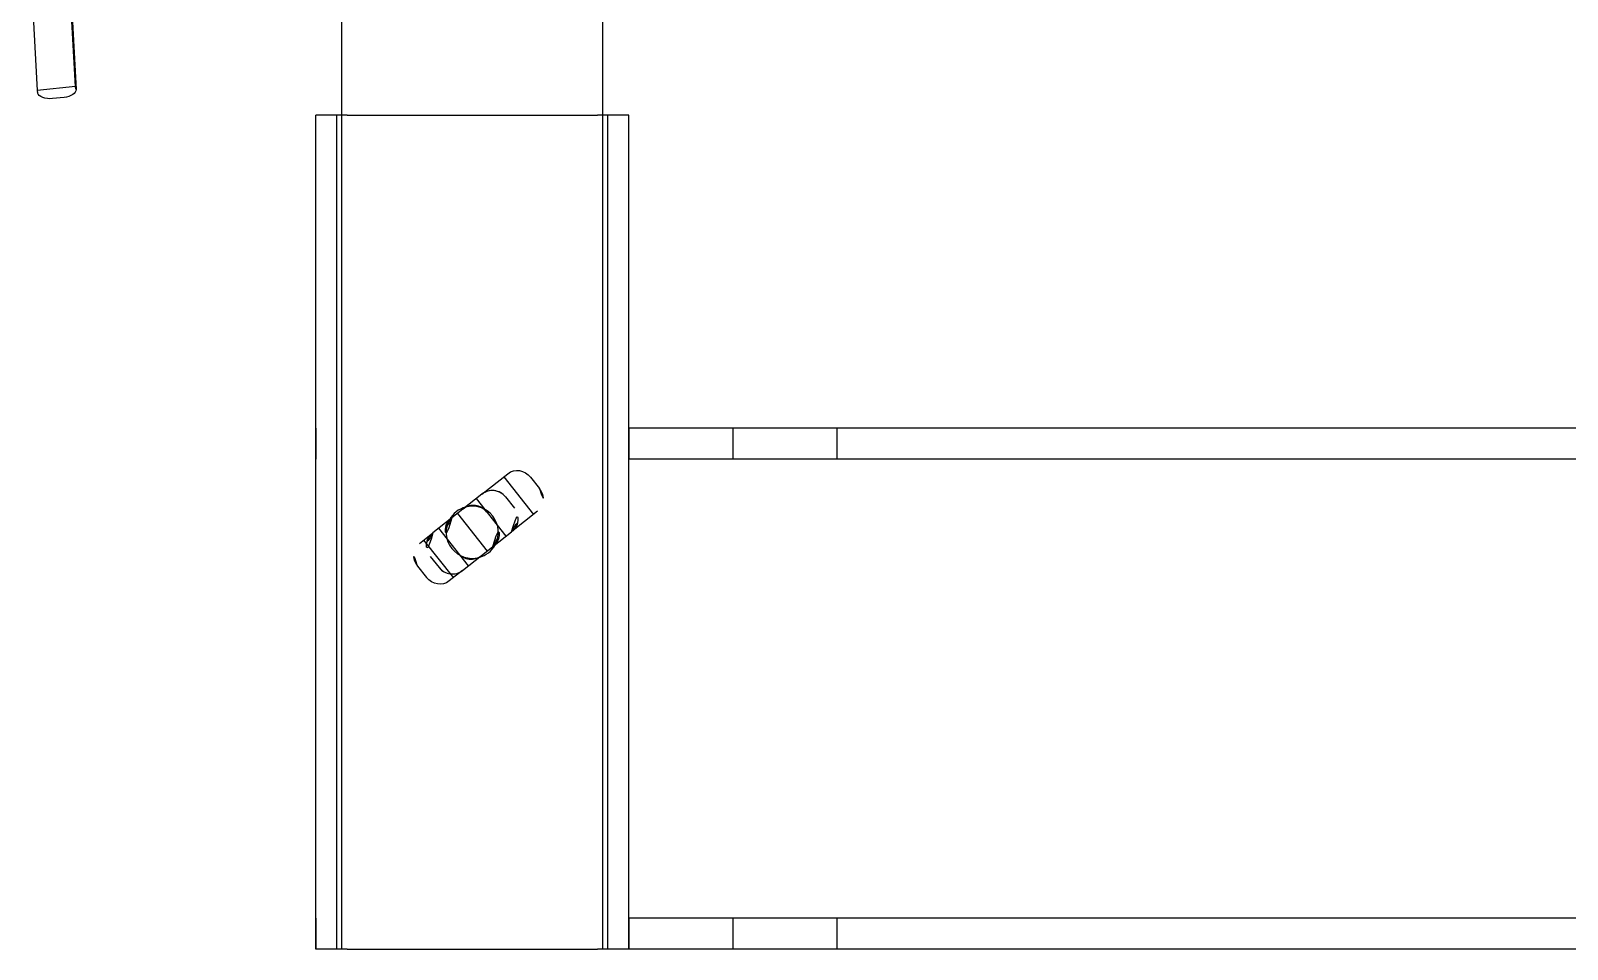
# Model space of a CAD drawing. Header units: millimetres. Extents: x 400392 to 401374, y 4543900 to 4544115.
# Drawn here: x 401265.1866 to 401265.3339, y 4544000.1636 to 4544000.2517 of the extents above; entities that cross this region are included whole.
import ezdxf

# ---------------------------------------------------------------- set-up
doc = ezdxf.new("R2010")
doc.units = ezdxf.units.MM
doc.layers.add('görünüş prota', color=4, linetype='Continuous')
doc.layers.add('kiris prota', color=6, linetype='Continuous')

# ---------------------------------------------------------------- blocks, each defined once
blk = doc.blocks.new('A$C750F51A7')
at = {"layer": 'görünüş prota', "color": 253, "lineweight": -2}
for p, q in [((-202.6844399376753, -79.49450128239403), (-202.6844399376753, -76.84110881418218)), ((-200.1844399376753, -76.84110881418218), (-200.1844399376753, -79.4945012823942)), ((-205.2396860682419, -79.21830430579735), (-205.3009305913611, -78.08002669266989)), ((-205.6679492839897, -78.11762092315382), (-205.6067047608709, -79.2558985362815)), ((-205.2928558619633, -78.14816651676642), (-205.2337123501884, -79.24739518223231)), ((-205.2396860682419, -79.21830430579735), (-205.6067047608709, -79.2558985362815)), ((-205.6067047608709, -79.2558985362815), (-205.6015874596591, -79.27878905858012)), ((-205.2345687670301, -79.24119482809601), (-205.2396860682419, -79.21830430579735)), ((-205.3477048939467, -79.32288352411774), (-205.4578105017353, -79.33416179326287)), ((-202.9344399376756, -82.49450128239403), (-202.9344399376753, -79.49450128239386)), ((-202.6344399376757, -79.49450128239386), (-202.9344399376756, -79.49450128239386)), ((-202.9344399376753, -87.4945012823942), (-202.9344399376753, -79.4945012823942)), ((-202.6344399376752, -79.4945012823942), (-202.9344399376753, -79.4945012823942)), ((-202.7344399376756, -87.49450128239403), (-202.7344399376756, -79.49450128239386)), ((-202.7344399376752, -87.4945012823942), (-202.7344399376752, -79.4945012823942)), ((-202.6844399376756, -87.49450128239403), (-202.6844399376753, -79.49450128239403)), ((-202.6844399376751, -87.49450128240346), (-202.6844399376751, -79.49450128239403)), ((-202.6344399376757, -79.49450128239386), (-200.2344399376756, -79.49450128239403)), ((-202.6344399376752, -79.4945012823942), (-200.2344399376752, -79.4945012823942)), ((-199.9344399376753, -79.49450128239403), (-200.2344399376752, -79.49450128239403)), ((-199.9344399376753, -79.4945012823942), (-200.2344399376752, -79.4945012823942)), ((-200.1844399376753, -79.4945012823942), (-200.1844399376756, -87.4945012823942)), ((-200.1844399376751, -79.49450128239403), (-200.1844399376751, -87.49450128240346)), ((-200.1344399376756, -87.49450128239403), (-200.1344399376756, -79.49450128239403)), ((-200.1344399376753, -87.4945012823942), (-200.1344399376753, -79.4945012823942)), ((-199.9344399376756, -87.49450128239403), (-199.9344399376753, -79.49450128239403)), ((-199.9344399376753, -82.49450128239437), (-199.9344399376753, -79.4945012823942)), ((-202.9344399376756, -82.49450128239403), (-202.9344399376756, -82.79450128239404)), ((-199.9344399376754, -82.4945012823942), (-199.9344399376754, -82.79450128239404)), ((-94.33443993767543, -82.49450128239255), (-199.9344399376753, -82.4945012823942)), ((-198.9344399376754, -82.79450128239404), (-198.9344399376754, -82.4945012823942)), ((-197.9344399376754, -82.79450128239421), (-197.9344399376753, -82.4945012823942)), ((-202.9344399376756, -87.19450128239401), (-202.9344399376756, -82.79450128239404)), ((-94.33443993767543, -82.79450128239222), (-199.9344399376753, -82.79450128239404)), ((-199.9344399376754, -87.19450128239401), (-199.9344399376754, -82.79450128239404)), ((-201.3422274763923, -83.12871738173124), (-201.0933742630374, -82.9323103031411)), ((-201.342227476392, -83.12871738174067), (-201.093374263037, -82.9323103031507)), ((-201.1327935254243, -82.96342190528298), (-200.8478071986005, -83.32450748173721)), ((-201.1327935254242, -82.96342190529248), (-200.8478071985999, -83.32450748174665)), ((-200.8756138188173, -82.96554688653464), (-200.7901179207698, -83.07387255947083)), ((-200.8756138188166, -82.96554688654413), (-200.7901179207695, -83.07387255948049)), ((-201.3422274763923, -83.12871738173124), (-201.8116387257827, -83.49919960660282)), ((-201.342227476392, -83.12871738174067), (-201.8116387257824, -83.49919960661225)), ((-201.3963903128604, -83.17146533075481), (-201.1114039860362, -83.53255090720904)), ((-201.3963903128601, -83.17146533076448), (-201.1114039860358, -83.53255090721865)), ((-201.1161023102448, -83.15535211910174), (-201.0306064121976, -83.2636777920381)), ((-201.1161023102445, -83.15535211911117), (-201.0306064121973, -83.26367779204753)), ((-201.5769331010875, -83.31395849416708), (-201.2919467742634, -83.67504407062114)), ((-201.5769331010872, -83.31395849417657), (-201.291946774263, -83.67504407063058)), ((-200.8083879362135, -83.29339587959527), (-201.0572411495681, -83.48980295818546)), ((-200.8083879362128, -83.29339587960493), (-201.0572411495677, -83.4898029581949)), ((-201.9401972878076, -83.60066428634161), (-201.8116387257827, -83.49919960660282)), ((-201.9401972878073, -83.60066428635105), (-201.8116387257824, -83.49919960661225)), ((-201.7574758893146, -83.45645165757901), (-201.4724895624904, -83.81753723403324)), ((-201.7574758893143, -83.4564516575885), (-201.4724895624901, -83.81753723404267)), ((-201.5266523989585, -83.86028518305682), (-201.0572411495681, -83.48980295818546)), ((-201.5266523989582, -83.86028518306625), (-201.0572411495677, -83.4898029581949)), ((-201.9007780254205, -83.56955268419983), (-201.6157916985967, -83.9306382606539)), ((-201.9007780254202, -83.56955268420933), (-201.6157916985961, -83.9306382606635)), ((-201.9584673032513, -83.82018760646605), (-201.8729714052037, -83.92851327940224)), ((-201.9584673032508, -83.82018760647549), (-201.8729714052035, -83.92851327941167)), ((-201.8382734631532, -83.72532477275013), (-201.752777565106, -83.83365044568632)), ((-201.8382734631529, -83.72532477275962), (-201.7527775651057, -83.83365044569581)), ((-201.5266523989585, -83.86028518305699), (-201.6552109609837, -83.96174986279584)), ((-201.5266523989582, -83.86028518306648), (-201.6552109609831, -83.96174986280528)), ((-202.9344399376756, -87.19450128239401), (-202.9344399376756, -87.49450128239403)), ((-94.33443993767543, -87.1945012823926), (-199.9344399376754, -87.19450128239401)), ((-199.9344399376754, -87.19450128239419), (-199.9344399376754, -87.4945012823942)), ((-198.9344399376754, -87.4945012823942), (-198.9344399376754, -87.19450128239419)), ((-197.9344399376754, -87.4945012823942), (-197.9344399376754, -87.19450128239419)), ((-202.6344399376757, -87.49450128239403), (-202.9344399376756, -87.49450128239403)), ((-202.6344399376752, -87.4945012823942), (-202.9344399376753, -87.4945012823942)), ((-202.6344399376757, -87.49450128239403), (-200.2344399376756, -87.49450128239403)), ((-202.6344399376752, -87.4945012823942), (-200.2344399376752, -87.4945012823942)), ((-199.9344399376756, -87.49450128239403), (-200.2344399376756, -87.49450128239403)), ((-199.9344399376753, -87.4945012823942), (-200.2344399376752, -87.4945012823942)), ((-158.6344399376754, -87.49450128239476), (-199.9344399376754, -87.4945012823942))]:
    blk.add_line(p, q, dxfattribs=at)
for centre, radius, start, end in [((-201.4230250502309, -83.39759049690235), 0.1609999999999996, 38.28222164841556, 128.2822216483443), ((-201.4230250502305, -83.39759049691179), 0.1609999999999994, 38.28222164827294, 128.2822216483443), ((-201.2424822620038, -83.25509733349026), 0.1609999999999996, 38.28222164841556, 128.2822216483443), ((-201.2424822620035, -83.25509733349969), 0.1609999999999995, 38.28222164827294, 128.2822216483443), ((-201.5313507231671, -83.48308639494951), 0.1609999999999996, 128.2822216483443, 218.2822216484155), ((-201.5313507231667, -83.48308639495917), 0.1609999999999994, 128.2822216483443, 218.2822216482729), ((-201.4344399376756, -83.49450128239403), 0.2500000000000002, 151.3561397138595, 285.2083035826275), ((-201.4344399376753, -83.49450128239403), 0.2499999999999997, 151.3561397183043, 285.2083035870351), ((-201.4344399376756, -83.49450128239403), 0.2500000000000011, 105.2083035826276, 151.3561397138595), ((-201.4344399376753, -83.4945012823942), 0.2500000000000024, 105.2083035782971, 151.3561397183043), ((-201.4344399376756, -83.49450128239403), 0.2500000000000004, 331.3561397139167, 105.2083035826276), ((-201.4344399376753, -83.49450128239403), 0.2499999999999994, 331.3561397095448, 105.2083035782971), ((-201.1569863639567, -83.36342300642644), 0.1609999999999996, 308.2822216483443, 38.28222164841556), ((-201.1569863639561, -83.36342300643588), 0.1609999999999994, 308.2822216483443, 38.28222164827294), ((-201.7118935113942, -83.62557955836161), 0.1609999999999996, 128.2822216483443, 218.2822216484155), ((-201.7118935113939, -83.6255795583711), 0.1609999999999994, 128.2822216483443, 218.2822216482729), ((-201.3375291521834, -83.50591616983854), 0.1609999999999995, 308.2822216483443, 38.28222164841556), ((-201.3375291521834, -83.5059161698482), 0.1609999999999994, 308.2822216483443, 38.28222164827294), ((-201.4344399376756, -83.49450128239403), 0.2500000000000019, 285.2083035826275, 331.3561397139167), ((-201.4344399376753, -83.49450128239403), 0.2500000000000011, 285.2083035870351, 331.3561397095448), ((-201.44585482512, -83.59141206788587), 0.1609999999999996, 218.2822216484155, 308.2822216483443), ((-201.4458548251196, -83.59141206789536), 0.1609999999999995, 218.2822216482729, 308.2822216483443), ((-201.6263976133471, -83.73390523129797), 0.1609999999999996, 218.2822216484155, 308.2822216483443), ((-201.6263976133467, -83.73390523130746), 0.1609999999999995, 218.2822216482729, 308.2822216483443)]:
    blk.add_arc(centre, radius, start, end, dxfattribs=at)
at = {"layer": 'görünüş prota', "color": 253, "lineweight": -2, "extrusion": (0, 0, -1)}
for centre, major_axis, ratio, start_param, end_param in [((-205.3630253094501, -79.25435280876553), (0.1293129592617309, 0.006957626533073399), 0.5369511172926283, 4.450776657602579e-14, 1.480974060394997), ((-205.3630253094501, -79.25435280876462), (0.1293129592617987, 0.006957626532004244), 0.5369511172923827, 6.193363040775649, 6.283185307175454), ((-200.9936290486489, -83.05869025490006), (-0.09974521438846058, 0.1263799517589706), 0.9338129045735883, 0, 1.570796326794866), ((-200.9936290486487, -83.05869025490972), (-0.09974521438846165, 0.1263799517589696), 0.9338129045735883, 0, 1.570796326794875), ((-200.9081331506017, -83.16701592783625), (0.09974521438846054, -0.1263799517589708), 0.9338129045735876, 4.712388980384733, 6.283185307179467), ((-201.840452073419, -83.72704423810063), (-0.09974521438846054, 0.1263799517589708), 0.9338129045735863, 4.712388980384734, 6.28318530717947), ((-201.7549561753722, -83.83536991103682), (0.09974521438846046, -0.1263799517589717), 0.933812904573588, 0, 1.570796326794862), ((-201.7549561753716, -83.83536991104626), (0.09974521438846144, -0.1263799517589706), 0.9338129045735882, 0, 1.570796326794871)]:
    blk.add_ellipse(centre, major_axis=major_axis, ratio=ratio, start_param=start_param, end_param=end_param, dxfattribs=at)
at = {"layer": 'görünüş prota', "color": 253, "lineweight": -2, "extrusion": (0, 0, -0.9999999999999999)}
blk.add_ellipse((-205.473130917239, -79.2656310779106), major_axis=(-0.1293129592617313, -0.0069576265330728), ratio=0.53695111729263, start_param=4.622566713984861, end_param=6.193363040779763, dxfattribs=at)
at = {"layer": 'görünüş prota', "color": 253, "lineweight": -2, "extrusion": (0, 0, -0.9999999999999998)}
for centre, major_axis, ratio, end_param in [((-200.9081331506013, -83.16701592784591), (0.0997452143884616, -0.1263799517589699), 0.9338129045735877, 6.283185307179324), ((-201.8404520734188, -83.72704423811007), (-0.0997452143884616, 0.1263799517589699), 0.9338129045735866, 6.283185307179326)]:
    blk.add_ellipse(centre, major_axis=major_axis, ratio=ratio, start_param=4.712388980384667, end_param=end_param, dxfattribs=at)
blk = doc.blocks.new('K-K Kesiti')
at = {"layer": 'kiris prota', "color": 1, "xscale": 0.01, "yscale": 0.01, "zscale": 0.01}
blk.add_blockref('A$C750F51A7', (401466.1017538016, 4544003.168829223), dxfattribs=at)

msp = doc.modelspace()

# ---------------------------------------------------------------- block references
msp.add_blockref('K-K Kesiti', (-198.8585085888626, -2.130323696881533))

doc.saveas('drawing.dxf')
